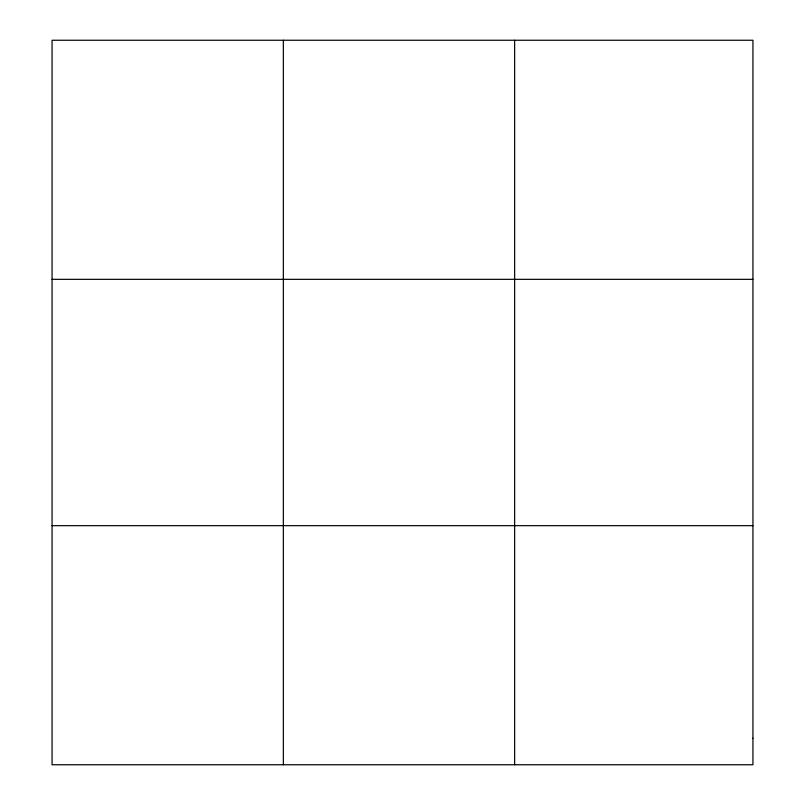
<?xml version="1.0" encoding="UTF-8"?>
<svg xmlns="http://www.w3.org/2000/svg" width="805" height="805" viewBox="0 0 805 805"><rect width="100%" height="100%" fill="white"/><g stroke="black" fill="none" stroke-linecap="round" stroke-linejoin="round"><path stroke-width="1.21" d="M283.35 764.75L283.35 40.25M514.637 764.75L514.637 40.25M52.063 279.335L752.937 279.335M52.063 525.665L752.937 525.665M752.937 738.185L752.937 764.75L52.063 764.75L52.063 40.25L752.937 40.25L752.937 738.185"/></g></svg>
